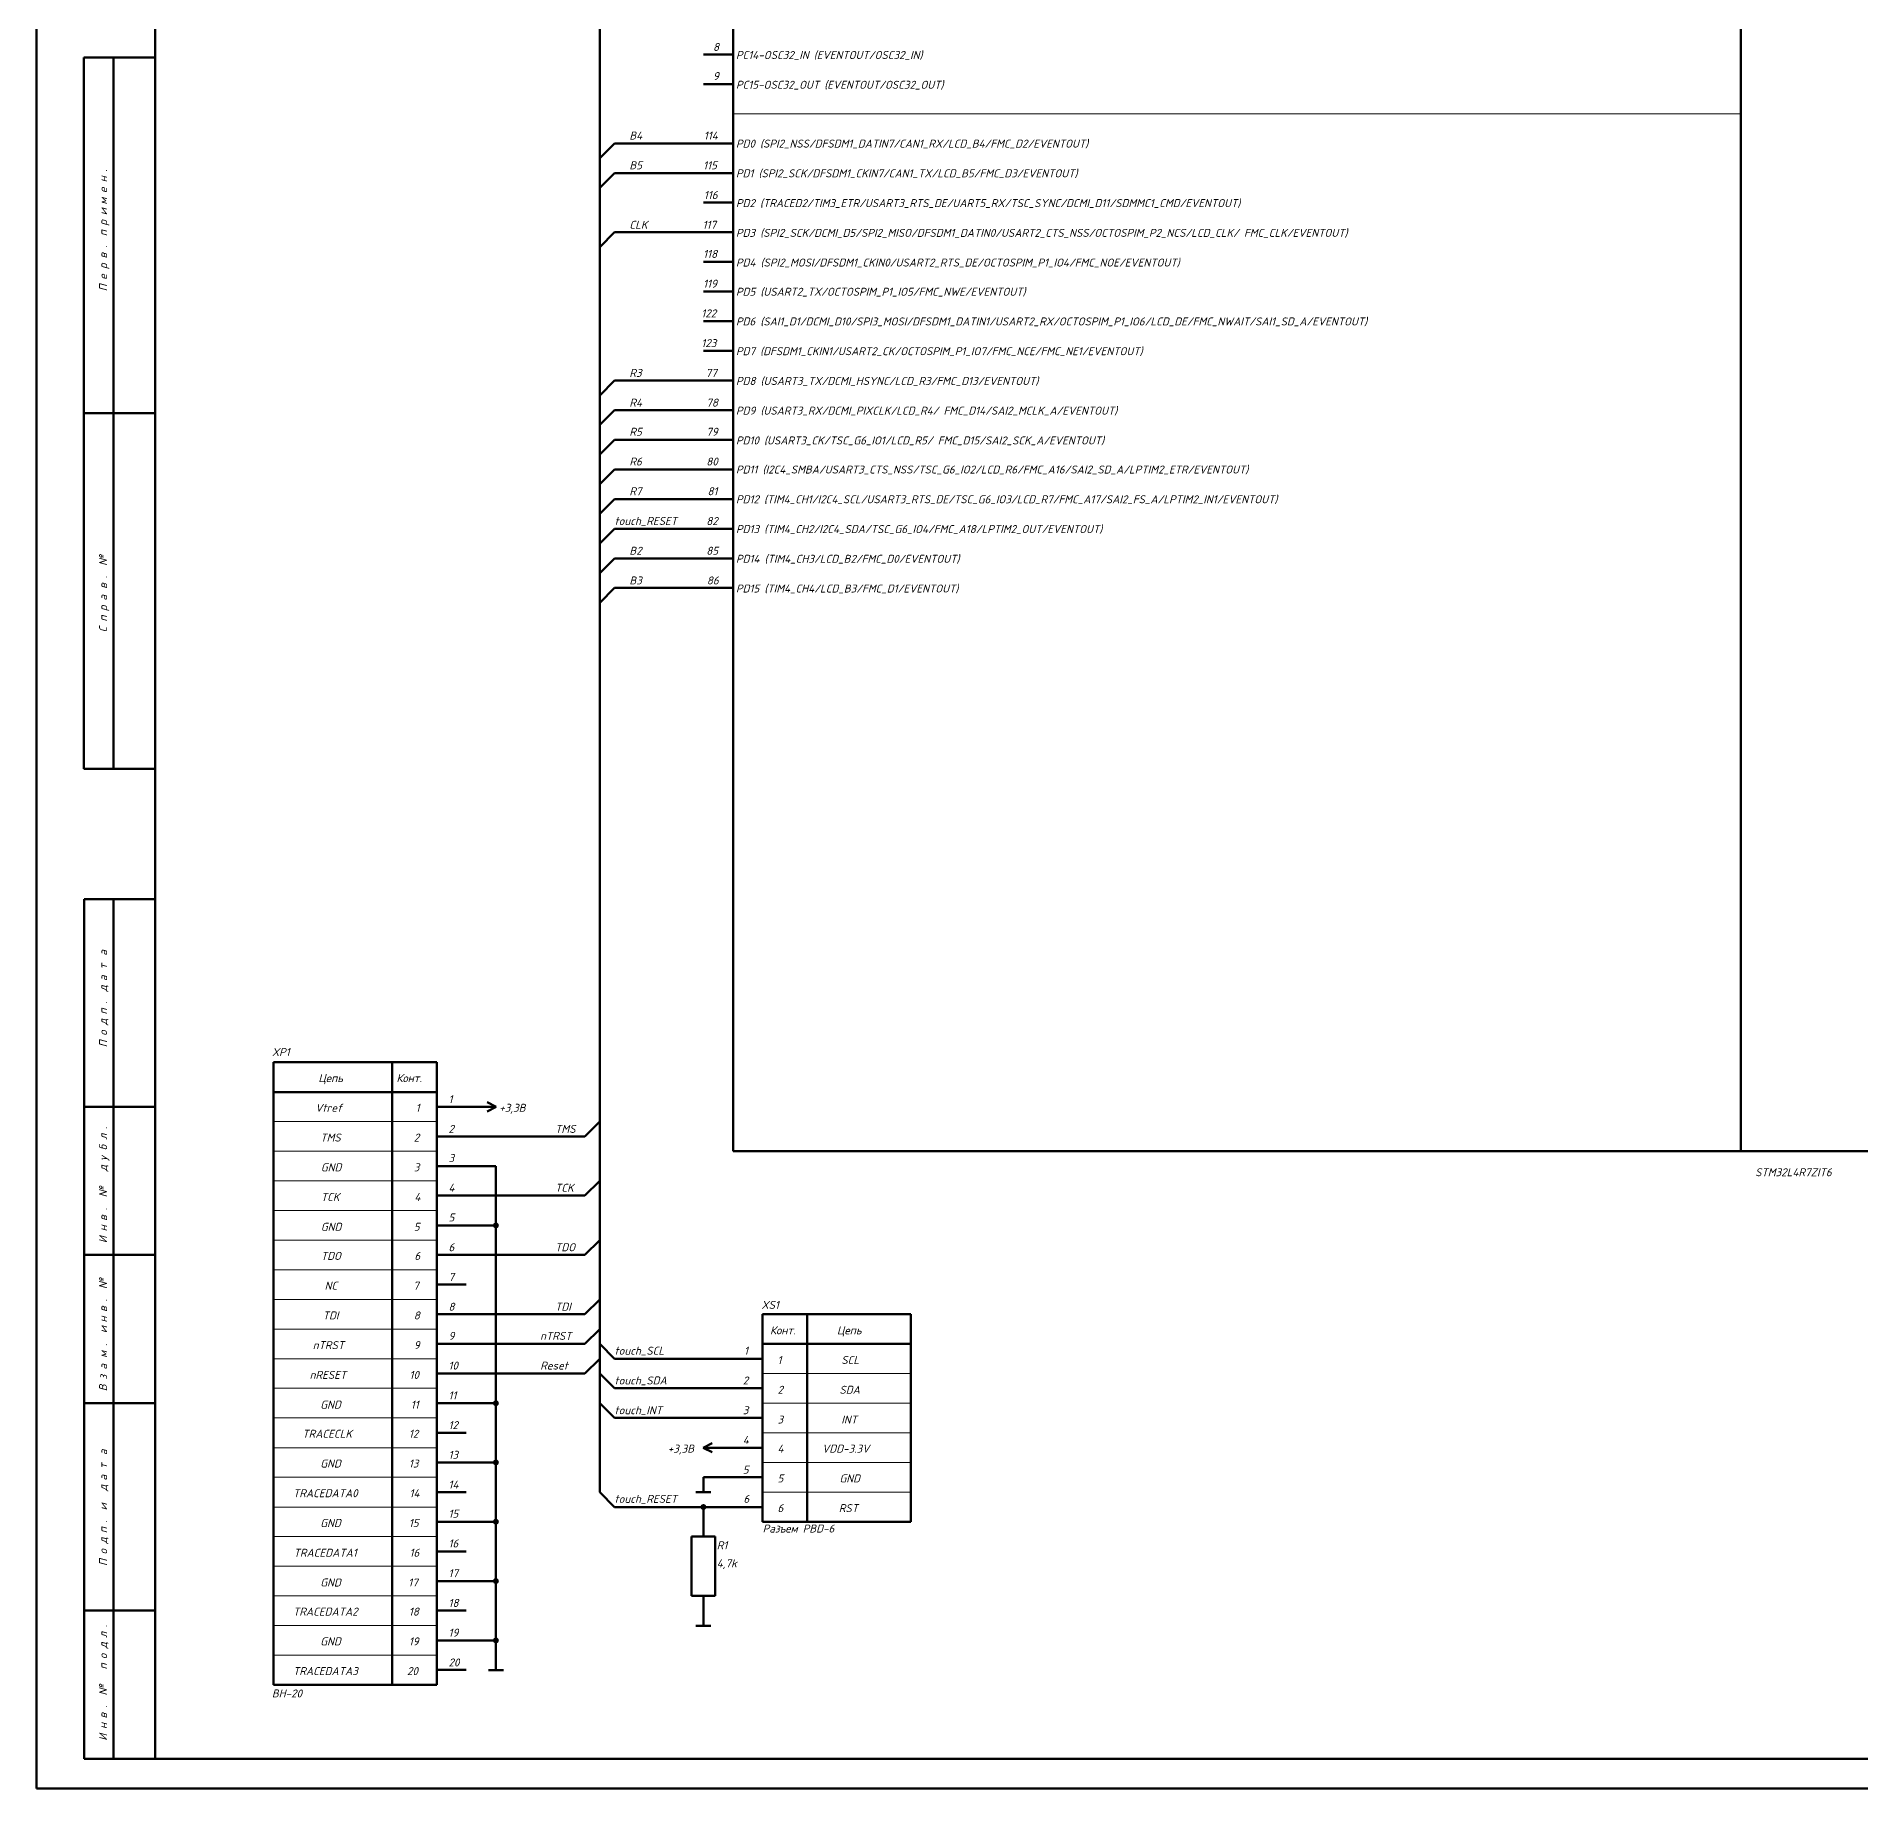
# Model space of a CAD drawing. Header units: inches. Extents: x -26 to 1942, y -380 to 599.
# Drawn here: x -26.3 to 281.4, y 5.2 to 300.8 of the extents above; entities that cross this region are included whole.
import ezdxf

# ---------------------------------------------------------------- set-up
doc = ezdxf.new("R2010")
doc.units = ezdxf.units.IN
for name, color, linetype, lineweight in [('bus', 5, 'Continuous', 80), ('OSN25', 2, 'Continuous', 20), ('OSN50', 3, 'Continuous', 50), ('TEXT', 1, 'Continuous', 30)]:
    doc.layers.add(name, color=color, linetype=linetype, lineweight=lineweight)
doc.styles.add('ISOCPEUR0', font='isocpeur.ttf', dxfattribs={"height": 2.87999})

msp = doc.modelspace()

# ---------------------------------------------------------------- hatches: boundary and pattern name
at = {"layer": 'OSN50'}
h = msp.add_hatch(color=256, dxfattribs=at)
edge = h.paths.add_edge_path()
edge.add_arc((51.16, 100.22), 0.5, 0, 360)
h = msp.add_hatch(color=256, dxfattribs=at)
edge = h.paths.add_edge_path()
edge.add_arc((51.16, 70.23), 0.5, 0, 360)
h = msp.add_hatch(color=256, dxfattribs=at)
edge = h.paths.add_edge_path()
edge.add_arc((51.16, 60.24), 0.5, 0, 360)
h = msp.add_hatch(color=256, dxfattribs=at)
edge = h.paths.add_edge_path()
edge.add_arc((86.17, 52.72), 0.5, 0, 360)
h = msp.add_hatch(color=256, dxfattribs=at)
edge = h.paths.add_edge_path()
edge.add_arc((51.16, 50.24), 0.5, 0, 360)
h = msp.add_hatch(color=256, dxfattribs=at)
edge = h.paths.add_edge_path()
edge.add_arc((51.16, 40.23), 0.5, 0, 360)
h = msp.add_hatch(color=256, dxfattribs=at)
edge = h.paths.add_edge_path()
edge.add_arc((51.16, 30.22), 0.5, 0, 360)

# ---------------------------------------------------------------- linework, layer by layer
at = {"layer": 'bus'}
for p, q in [((68.67, 265.24), (68.67, 507.73)), ((68.67, 140.23), (68.67, 265.24)), ((68.67, 130.22), (68.67, 140.23)), ((68.67, 55.23), (68.67, 130.22))]:
    msp.add_line(p, q, dxfattribs=at)
at = {"layer": 'OSN25'}
for p, q in [((-26.35, 5.24), (-26.35, 599.21)), ((91.17, 287.74), (261.16, 287.74)), ((41.18, 117.73), (13.66, 117.73)), ((41.18, 112.74), (13.66, 112.74)), ((41.18, 107.72), (13.66, 107.72)), ((41.18, 102.73), (13.66, 102.73)), ((41.18, 97.74), (13.66, 97.74)), ((41.18, 92.72), (13.66, 92.72)), ((41.18, 87.73), (13.66, 87.73)), ((41.18, 82.74), (13.66, 82.74)), ((41.18, 77.73), (13.66, 77.73)), ((96.16, 75.24), (121.16, 75.24)), ((41.18, 72.74), (13.66, 72.74)), ((41.18, 67.74), (13.66, 67.74)), ((96.16, 70.23), (121.16, 70.23)), ((96.16, 65.24), (121.16, 65.24)), ((41.18, 62.73), (13.66, 62.73)), ((96.16, 60.24), (121.16, 60.24)), ((41.18, 57.74), (13.66, 57.74)), ((41.18, 52.72), (13.66, 52.72)), ((96.16, 55.23), (121.16, 55.23)), ((41.18, 47.73), (13.66, 47.73)), ((41.18, 42.74), (13.66, 42.74)), ((41.18, 37.72), (13.66, 37.72)), ((41.18, 32.73), (13.66, 32.73)), ((41.18, 27.74), (13.66, 27.74)), ((814.65, 5.24), (-26.35, 5.24))]:
    msp.add_line(p, q, dxfattribs=at)
at = {"layer": 'OSN50'}
for p, q in [((-26.35, 599.21), (-26.35, 5.24)), ((-26.35, 5.24), (-26.35, 599.21)), ((-26.35, 599.21), (-26.35, 5.24)), ((-6.33, 594.22), (-6.33, 10.23)), ((91.17, 542.72), (91.17, 112.74)), ((261.17, 542.72), (261.17, 112.74)), ((-18.34, 177.23), (-18.34, 297.24)), ((-18.34, 297.24), (-6.34, 297.24)), ((-13.35, 177.23), (-13.35, 297.24)), ((91.17, 297.73), (86.16, 297.73)), ((91.17, 292.73), (86.16, 292.73)), ((71.16, 282.73), (68.67, 280.24)), ((71.16, 282.73), (71.16, 282.73)), ((71.16, 282.73), (86.16, 282.73)), ((91.17, 282.73), (86.16, 282.73)), ((71.16, 277.73), (68.67, 275.23)), ((71.16, 277.73), (86.16, 277.73)), ((91.17, 277.73), (86.16, 277.73)), ((91.17, 272.74), (86.16, 272.74)), ((71.16, 267.73), (68.67, 265.24)), ((71.16, 267.73), (86.16, 267.73)), ((91.17, 267.73), (86.16, 267.73)), ((68.67, 265.24), (68.67, 265.24)), ((91.17, 262.73), (86.16, 262.73)), ((91.17, 257.74), (86.16, 257.74)), ((91.17, 252.74), (86.16, 252.74)), ((91.17, 247.73), (86.16, 247.73)), ((71.16, 242.74), (68.67, 240.23)), ((71.16, 242.74), (71.16, 242.74)), ((71.16, 242.74), (86.16, 242.74)), ((91.17, 242.74), (86.16, 242.74)), ((-18.34, 237.24), (-6.34, 237.24)), ((71.16, 237.74), (68.67, 235.24)), ((71.16, 237.74), (86.16, 237.74)), ((91.17, 237.74), (86.16, 237.74)), ((71.16, 232.73), (68.67, 230.24)), ((71.16, 232.73), (71.16, 232.73)), ((71.16, 232.73), (86.16, 232.73)), ((91.17, 232.73), (86.16, 232.73)), ((71.16, 227.73), (68.67, 225.23)), ((71.16, 227.73), (86.16, 227.73)), ((91.17, 227.73), (86.16, 227.73)), ((71.16, 222.74), (68.67, 220.23)), ((71.16, 222.74), (71.16, 222.74)), ((71.16, 222.74), (86.16, 222.74)), ((91.17, 222.74), (86.16, 222.74)), ((86.16, 222.74), (86.16, 222.74)), ((68.67, 215.24), (71.16, 217.73)), ((71.16, 217.73), (86.16, 217.73)), ((91.17, 217.73), (86.16, 217.73)), ((71.16, 212.73), (68.67, 210.23)), ((71.16, 212.73), (71.16, 212.73)), ((71.16, 212.73), (86.16, 212.73)), ((91.17, 212.73), (86.16, 212.73)), ((71.16, 207.74), (68.67, 205.23)), ((71.16, 207.74), (71.16, 207.74)), ((71.16, 207.74), (86.16, 207.74)), ((91.17, 207.74), (86.16, 207.74)), ((-6.34, 177.23), (-18.34, 177.23)), ((-18.32, 10.23), (-18.32, 155.23)), ((-18.32, 155.23), (-6.33, 155.23)), ((-13.33, 10.23), (-13.33, 155.23)), ((13.66, 22.72), (13.66, 127.74)), ((13.66, 127.74), (41.18, 127.74)), ((33.68, 127.74), (33.68, 22.72)), ((41.18, 127.74), (41.18, 22.72)), ((-18.32, 120.24), (-6.33, 120.24)), ((41.18, 122.72), (13.66, 122.72)), ((41.18, 120.24), (46.17, 120.24)), ((46.17, 120.24), (48.68, 120.24)), ((48.68, 120.24), (51.21, 120.24)), ((51.21, 120.24), (49.7, 121)), ((51.21, 120.24), (49.7, 119.46)), ((68.67, 117.73), (66.16, 115.22)), ((41.18, 115.22), (46.17, 115.22)), ((46.17, 115.22), (66.16, 115.22)), ((66.16, 115.22), (66.16, 115.22)), ((391.18, 112.74), (91.17, 112.74)), ((41.18, 110.23), (46.17, 110.23)), ((51.16, 110.23), (46.17, 110.23)), ((51.16, 100.22), (51.16, 110.23)), ((68.67, 107.72), (66.16, 105.24)), ((41.18, 105.24), (46.17, 105.24)), ((46.17, 105.24), (66.16, 105.24)), ((66.16, 105.24), (66.16, 105.24)), ((41.18, 100.22), (46.17, 100.22)), ((46.17, 100.22), (51.16, 100.22)), ((51.16, 100.22), (51.16, 70.23)), ((68.67, 97.74), (66.16, 95.23)), ((-18.32, 95.23), (-6.33, 95.23)), ((41.18, 95.23), (46.17, 95.23)), ((46.17, 95.23), (66.16, 95.23)), ((66.16, 95.23), (66.16, 95.23)), ((41.18, 90.24), (46.17, 90.24)), ((68.67, 87.73), (66.16, 85.23)), ((41.18, 85.23), (46.17, 85.23)), ((46.17, 85.23), (66.16, 85.23)), ((96.16, 85.23), (96.16, 50.24)), ((121.16, 85.23), (96.16, 85.23)), ((103.66, 85.23), (103.66, 50.24)), ((121.16, 50.24), (121.16, 85.23)), ((41.18, 80.23), (46.17, 80.23)), ((46.17, 80.23), (66.16, 80.23)), ((68.67, 82.74), (66.16, 80.23)), ((68.67, 80.23), (71.18, 77.73)), ((96.16, 80.23), (121.16, 80.23)), ((68.67, 77.73), (66.16, 75.24)), ((71.18, 77.73), (73.66, 77.73)), ((73.66, 77.73), (73.66, 77.73)), ((73.66, 77.73), (73.66, 77.73)), ((73.66, 77.73), (91.17, 77.73)), ((96.16, 77.73), (91.17, 77.73)), ((41.18, 75.24), (46.17, 75.24)), ((66.16, 75.24), (46.17, 75.24)), ((68.67, 75.24), (71.18, 72.74)), ((71.18, 72.74), (91.17, 72.74)), ((96.16, 72.74), (91.17, 72.74)), ((91.17, 72.74), (91.17, 72.74)), ((-18.32, 70.23), (-6.33, 70.23)), ((41.18, 70.23), (46.17, 70.23)), ((46.17, 70.23), (51.16, 70.23)), ((51.16, 70.23), (51.16, 60.24)), ((68.67, 70.23), (71.18, 67.74)), ((73.66, 67.74), (71.18, 67.74)), ((71.18, 67.74), (71.18, 67.74)), ((91.17, 67.74), (73.66, 67.74)), ((73.66, 67.74), (73.66, 67.74)), ((96.16, 67.74), (91.17, 67.74)), ((41.18, 65.24), (46.17, 65.24)), ((86.12, 62.73), (87.64, 63.48)), ((86.12, 62.73), (87.64, 61.97)), ((88.66, 62.73), (86.12, 62.73)), ((88.66, 62.73), (91.17, 62.73)), ((96.16, 62.73), (91.17, 62.73)), ((41.18, 60.24), (46.17, 60.24)), ((46.17, 60.24), (51.16, 60.24)), ((51.16, 60.24), (51.16, 50.24)), ((86.17, 57.74), (86.17, 55.2)), ((86.17, 57.74), (91.17, 57.74)), ((96.16, 57.74), (91.17, 57.74)), ((41.18, 55.23), (46.17, 55.23)), ((68.67, 55.23), (71.18, 52.72)), ((68.67, 55.23), (68.67, 55.23)), ((86.17, 52.72), (71.18, 52.72)), ((71.18, 52.72), (71.18, 52.72)), ((84.89, 55.2), (87.43, 55.2)), ((86.17, 50.24), (86.17, 52.72)), ((86.17, 52.72), (91.17, 52.72)), ((96.16, 52.72), (91.17, 52.72)), ((41.18, 50.24), (46.17, 50.24)), ((46.17, 50.24), (51.16, 50.24)), ((51.16, 50.24), (51.16, 40.23)), ((86.17, 47.73), (86.17, 50.24)), ((96.16, 50.24), (121.16, 50.24)), ((84.16, 47.73), (84.16, 37.72)), ((88.16, 47.73), (84.16, 47.73)), ((88.16, 37.72), (88.16, 47.73)), ((41.18, 45.22), (46.17, 45.22)), ((41.18, 40.23), (46.17, 40.23)), ((46.17, 40.23), (51.16, 40.23)), ((51.16, 30.22), (51.16, 40.23)), ((84.16, 37.72), (88.16, 37.72)), ((86.17, 37.72), (86.17, 35.24)), ((-18.32, 35.24), (-6.33, 35.24)), ((41.18, 35.24), (46.17, 35.24)), ((86.17, 35.24), (86.17, 32.7)), ((84.89, 32.7), (87.43, 32.7)), ((41.18, 30.22), (46.17, 30.22)), ((51.16, 30.22), (46.17, 30.22)), ((51.16, 27.74), (51.16, 30.22)), ((51.16, 27.74), (51.16, 25.2)), ((41.18, 25.23), (46.17, 25.23)), ((49.9, 25.2), (52.44, 25.2)), ((41.18, 22.72), (13.66, 22.72)), ((-6.33, 10.23), (-18.32, 10.23)), ((-6.33, 10.23), (809.66, 10.23)), ((-26.35, 5.24), (814.65, 5.24)), ((814.65, 5.24), (-26.35, 5.24)), ((-26.35, 5.24), (814.65, 5.24))]:
    msp.add_line(p, q, dxfattribs=at)

# ---------------------------------------------------------------- texts
at = {"layer": 'TEXT', "style": 'ISOCPEUR0', "oblique": 15}
for s, p in [('8', (87.79, 298.32)), ('PC14-OSC32_IN (EVENTOUT/OSC32_IN)', (91.66, 296.96)), ('9', (87.79, 293.41)), ('PC15-OSC32_OUT (EVENTOUT/OSC32_OUT)', (91.66, 291.94)), ('B4', (73.68, 283.37)), ('114', (86.23, 283.37)), ('PD0 (SPI2_NSS/DFSDM1_DATIN7/CAN1_RX/LCD_B4/FMC_D2/EVENTOUT)', (91.66, 282.01)), ('B5', (73.68, 278.36)), ('115', (86.12, 278.36)), ('PD1 (SPI2_SCK/DFSDM1_CKIN7/CAN1_TX/LCD_B5/FMC_D3/EVENTOUT)', (91.66, 277)), ('116', (86.23, 273.34)), ('PD2 (TRACED2/TIM3_ETR/USART3_RTS_DE/UART5_RX/TSC_SYNC/DCMI_D11/SDMMC1_CMD/EVENTOUT)', (91.66, 271.98)), ('CLK', (73.68, 268.32)), ('117', (86.02, 268.32)), ('PD3 (SPI2_SCK/DCMI_D5/SPI2_MISO/DFSDM1_DATIN0/USART2_CTS_NSS/OCTOSPIM_P2_NCS/LCD_CLK/ FMC_CLK/EVENTOUT)', (91.66, 266.96)), ('118', (86.12, 263.41)), ('PD4 (SPI2_MOSI/DFSDM1_CKIN0/USART2_RTS_DE/OCTOSPIM_P1_IO4/FMC_NOE/EVENTOUT)', (91.66, 261.95)), ('119', (86.12, 258.39)), ('PD5 (USART2_TX/OCTOSPIM_P1_IO5/FMC_NWE/EVENTOUT)', (91.66, 257.03)), ('122', (85.81, 253.38)), ('PD6 (SAI1_D1/DCMI_D10/SPI3_MOSI/DFSDM1_DATIN1/USART2_RX/OCTOSPIM_P1_IO6/LCD_DE/FMC_NWAIT/SAI1_SD_A/EVENTOUT)', (91.66, 252.02)), ('123', (85.81, 248.36)), ('PD7 (DFSDM1_CKIN1/USART2_CK/OCTOSPIM_P1_IO7/FMC_NCE/FMC_NE1/EVENTOUT)', (91.66, 247)), ('R3', (73.68, 243.34)), ('77', (86.54, 243.34)), ('PD8 (USART3_TX/DCMI_HSYNC/LCD_R3/FMC_D13/EVENTOUT)', (91.66, 241.98)), ('R4', (73.68, 238.32)), ('78', (86.65, 238.32)), ('PD9 (USART3_RX/DCMI_PIXCLK/LCD_R4/ FMC_D14/SAI2_MCLK_A/EVENTOUT)', (91.66, 236.97)), ('R5', (73.68, 233.41)), ('79', (86.65, 233.41)), ('PD10 (USART3_CK/TSC_G6_IO1/LCD_R5/ FMC_D15/SAI2_SCK_A/EVENTOUT)', (91.66, 231.95)), ('R6', (73.68, 228.39)), ('80', (86.65, 228.39)), ('PD11 (I2C4_SMBA/USART3_CTS_NSS/TSC_G6_IO2/LCD_R6/FMC_A16/SAI2_SD_A/LPTIM2_ETR/EVENTOUT)', (91.66, 227.04)), ('R7', (73.68, 223.38)), ('81', (86.85, 223.38)), ('PD12 (TIM4_CH1/I2C4_SCL/USART3_RTS_DE/TSC_G6_IO3/LCD_R7/FMC_A17/SAI2_FS_A/LPTIM2_IN1/EVENTOUT)', (91.66, 222.02)), ('touch_RESET', (71.18, 218.36)), ('82', (86.65, 218.36)), ('PD13 (TIM4_CH2/I2C4_SDA/TSC_G6_IO4/FMC_A18/LPTIM2_OUT/EVENTOUT)', (91.66, 217)), ('B2', (73.68, 213.34)), ('85', (86.65, 213.34)), ('PD14 (TIM4_CH3/LCD_B2/FMC_D0/EVENTOUT)', (91.66, 211.98)), ('B3', (73.68, 208.33)), ('86', (86.75, 208.33)), ('PD15 (TIM4_CH4/LCD_B3/FMC_D1/EVENTOUT)', (91.66, 206.97)), ('XP1', (13.37, 128.79)), ('Цепь', (21.21, 124.4)), ('Конт.', (34.38, 124.4)), ('Vtref', (20.69, 119.38)), ('1', (37.62, 119.38)), ('1', (43.16, 120.84)), ('+3,3В', (51.73, 119.38)), ('2', (43.16, 115.82)), ('TMS', (61.14, 115.82)), ('TMS', (21.53, 114.36)), ('2', (37.31, 114.36)), ('3', (43.16, 110.91)), ('GND', (21.63, 109.34)), ('3', (37.31, 109.34)), ('STM32L4R7ZIT6', (263.6, 108.51)), ('TCK', (21.63, 104.33)), ('4', (37.41, 104.33)), ('4', (43.16, 105.89)), ('TCK', (61.14, 105.89)), ('5', (43.16, 100.88)), ('GND', (21.63, 99.31)), ('5', (37.31, 99.31)), ('TDO', (21.63, 94.4)), ('6', (37.41, 94.4)), ('6', (43.16, 95.86)), ('TDO', (61.14, 95.86)), ('NC', (22.26, 89.38)), ('7', (37.21, 89.38)), ('7', (43.16, 90.84)), ('8', (43.16, 85.83)), ('TDI', (61.14, 85.83)), ('XS1', (95.95, 86.14)), ('TDI', (21.94, 84.36)), ('8', (37.31, 84.36)), ('Конт.', (97.41, 81.85)), ('Цепь', (108.7, 81.85)), ('nTRST', (20.27, 79.35)), ('9', (37.31, 79.35)), ('9', (43.16, 80.91)), ('nTRST', (58.63, 80.91)), ('10', (43.16, 75.9)), ('Reset', (58.63, 75.9)), ('touch_SCL', (71.18, 78.41)), ('1', (93.02, 78.41)), ('1', (98.67, 76.84)), ('SCL', (109.43, 76.84)), ('nRESET', (19.75, 74.33)), ('10', (36.58, 74.33)), ('touch_SDA', (71.18, 73.39)), ('2', (92.81, 73.39)), ('11', (43.16, 70.88)), ('2', (98.67, 71.82)), ('SDA', (109.12, 71.82)), ('GND', (21.53, 69.31)), ('11', (36.79, 69.31)), ('touch_INT', (71.18, 68.37)), ('3', (92.81, 68.37)), ('3', (98.67, 66.8)), ('INT', (109.43, 66.8)), ('TRACECLK', (18.5, 64.4)), ('12', (36.47, 64.4)), ('12', (43.16, 65.86)), ('4', (92.81, 63.35)), ('13', (43.16, 60.85)), ('+3,3В', (80.16, 61.89)), ('4', (98.67, 61.89)), ('VDD-3.3V', (106.19, 61.89)), ('GND', (21.53, 59.38)), ('13', (36.47, 59.38)), ('5', (92.81, 58.34)), ('TRACEDATA0', (16.93, 54.37)), ('14', (36.58, 54.37)), ('14', (43.16, 55.83)), ('5', (98.67, 56.87)), ('GND', (109.12, 56.87)), ('touch_RESET', (71.18, 53.42)), ('6', (92.92, 53.42)), ('6', (98.67, 51.86)), ('RST', (109.01, 51.86)), ('GND', (21.53, 49.35)), ('15', (36.47, 49.35)), ('15', (43.16, 50.92)), ('Разъем PBD-6', (96.16, 48.41)), ('16', (43.16, 45.9)), ('R1', (88.42, 45.59)), ('TRACEDATA1', (17.03, 44.33)), ('16', (36.58, 44.33)), ('4,7k', (88.42, 42.55)), ('GND', (21.53, 39.31)), ('17', (36.37, 39.31)), ('17', (43.16, 40.88)), ('18', (43.16, 35.86)), ('TRACEDATA2', (16.93, 34.4)), ('18', (36.47, 34.4)), ('19', (43.16, 30.85)), ('GND', (21.53, 29.38)), ('19', (36.47, 29.38)), ('TRACEDATA3', (16.93, 24.37)), ('20', (36.16, 24.37)), ('20', (43.16, 25.83)), ('BH-20', (13.37, 20.6))]:
    msp.add_text(s, height=1.35, dxfattribs=at).set_placement(p)
for s, p in [('н', (-14.43, 276.16)), ('.', (-14.43, 277.94)), ('е', (-14.43, 274.38)), ('м', (-14.43, 272.4)), ('и', (-14.43, 270.62)), ('р', (-14.43, 268.84)), ('п', (-14.43, 267.07)), ('.', (-14.43, 265.08)), ('в', (-14.43, 263.31)), ('р', (-14.43, 261.53)), ('П', (-14.43, 257.77)), ('е', (-14.43, 259.75)), ('№', (-14.43, 211.46)), ('.', (-14.43, 209.37)), ('в', (-14.43, 207.59)), ('а', (-14.43, 205.61)), ('р', (-14.43, 203.83)), ('п', (-14.43, 202.06)), ('С', (-14.43, 200.28)), ('а', (-14.43, 145.72)), ('т', (-14.43, 143.42)), ('а', (-14.43, 141.43)), ('д', (-14.43, 139.66)), ('п', (-14.43, 135.79)), ('.', (-14.43, 137.57)), ('д', (-14.43, 134.01)), ('о', (-14.43, 132.23)), ('П', (-14.43, 130.25)), ('б', (-14.43, 112.9)), ('л', (-14.43, 114.67)), ('.', (-14.43, 116.45)), ('у', (-14.43, 111.12)), ('д', (-14.43, 109.34)), ('№', (-14.43, 104.95)), ('в', (-14.43, 100.98)), ('.', (-14.43, 102.76)), ('И', (-14.43, 97.22)), ('н', (-14.43, 99.21)), ('№', (-14.43, 89.48)), ('в', (-14.43, 85.62)), ('.', (-14.43, 87.39)), ('н', (-14.43, 83.84)), ('и', (-14.43, 82.06)), ('.', (-14.43, 79.87)), ('м', (-14.43, 77.88)), ('а', (-14.43, 75.9)), ('з', (-14.43, 74.22)), ('В', (-14.43, 72.24)), ('а', (-14.43, 61.47)), ('т', (-14.43, 59.17)), ('а', (-14.43, 57.19)), ('д', (-14.43, 55.41)), ('и', (-14.43, 52.17)), ('п', (-14.43, 48.3)), ('.', (-14.43, 50.08)), ('д', (-14.43, 46.53)), ('П', (-14.43, 42.76)), ('о', (-14.43, 44.75)), ('л', (-14.43, 30.64)), ('.', (-14.43, 32.42)), ('д', (-14.43, 28.86)), ('о', (-14.43, 27.09)), ('п', (-14.43, 25.31)), ('№', (-14.43, 20.92)), ('.', (-14.43, 18.83)), ('н', (-14.43, 15.27)), ('в', (-14.43, 17.05)), ('И', (-14.43, 13.29))]:
    msp.add_text(s, height=1.35, rotation=90, dxfattribs=at).set_placement(p)

doc.saveas('drawing.dxf')
